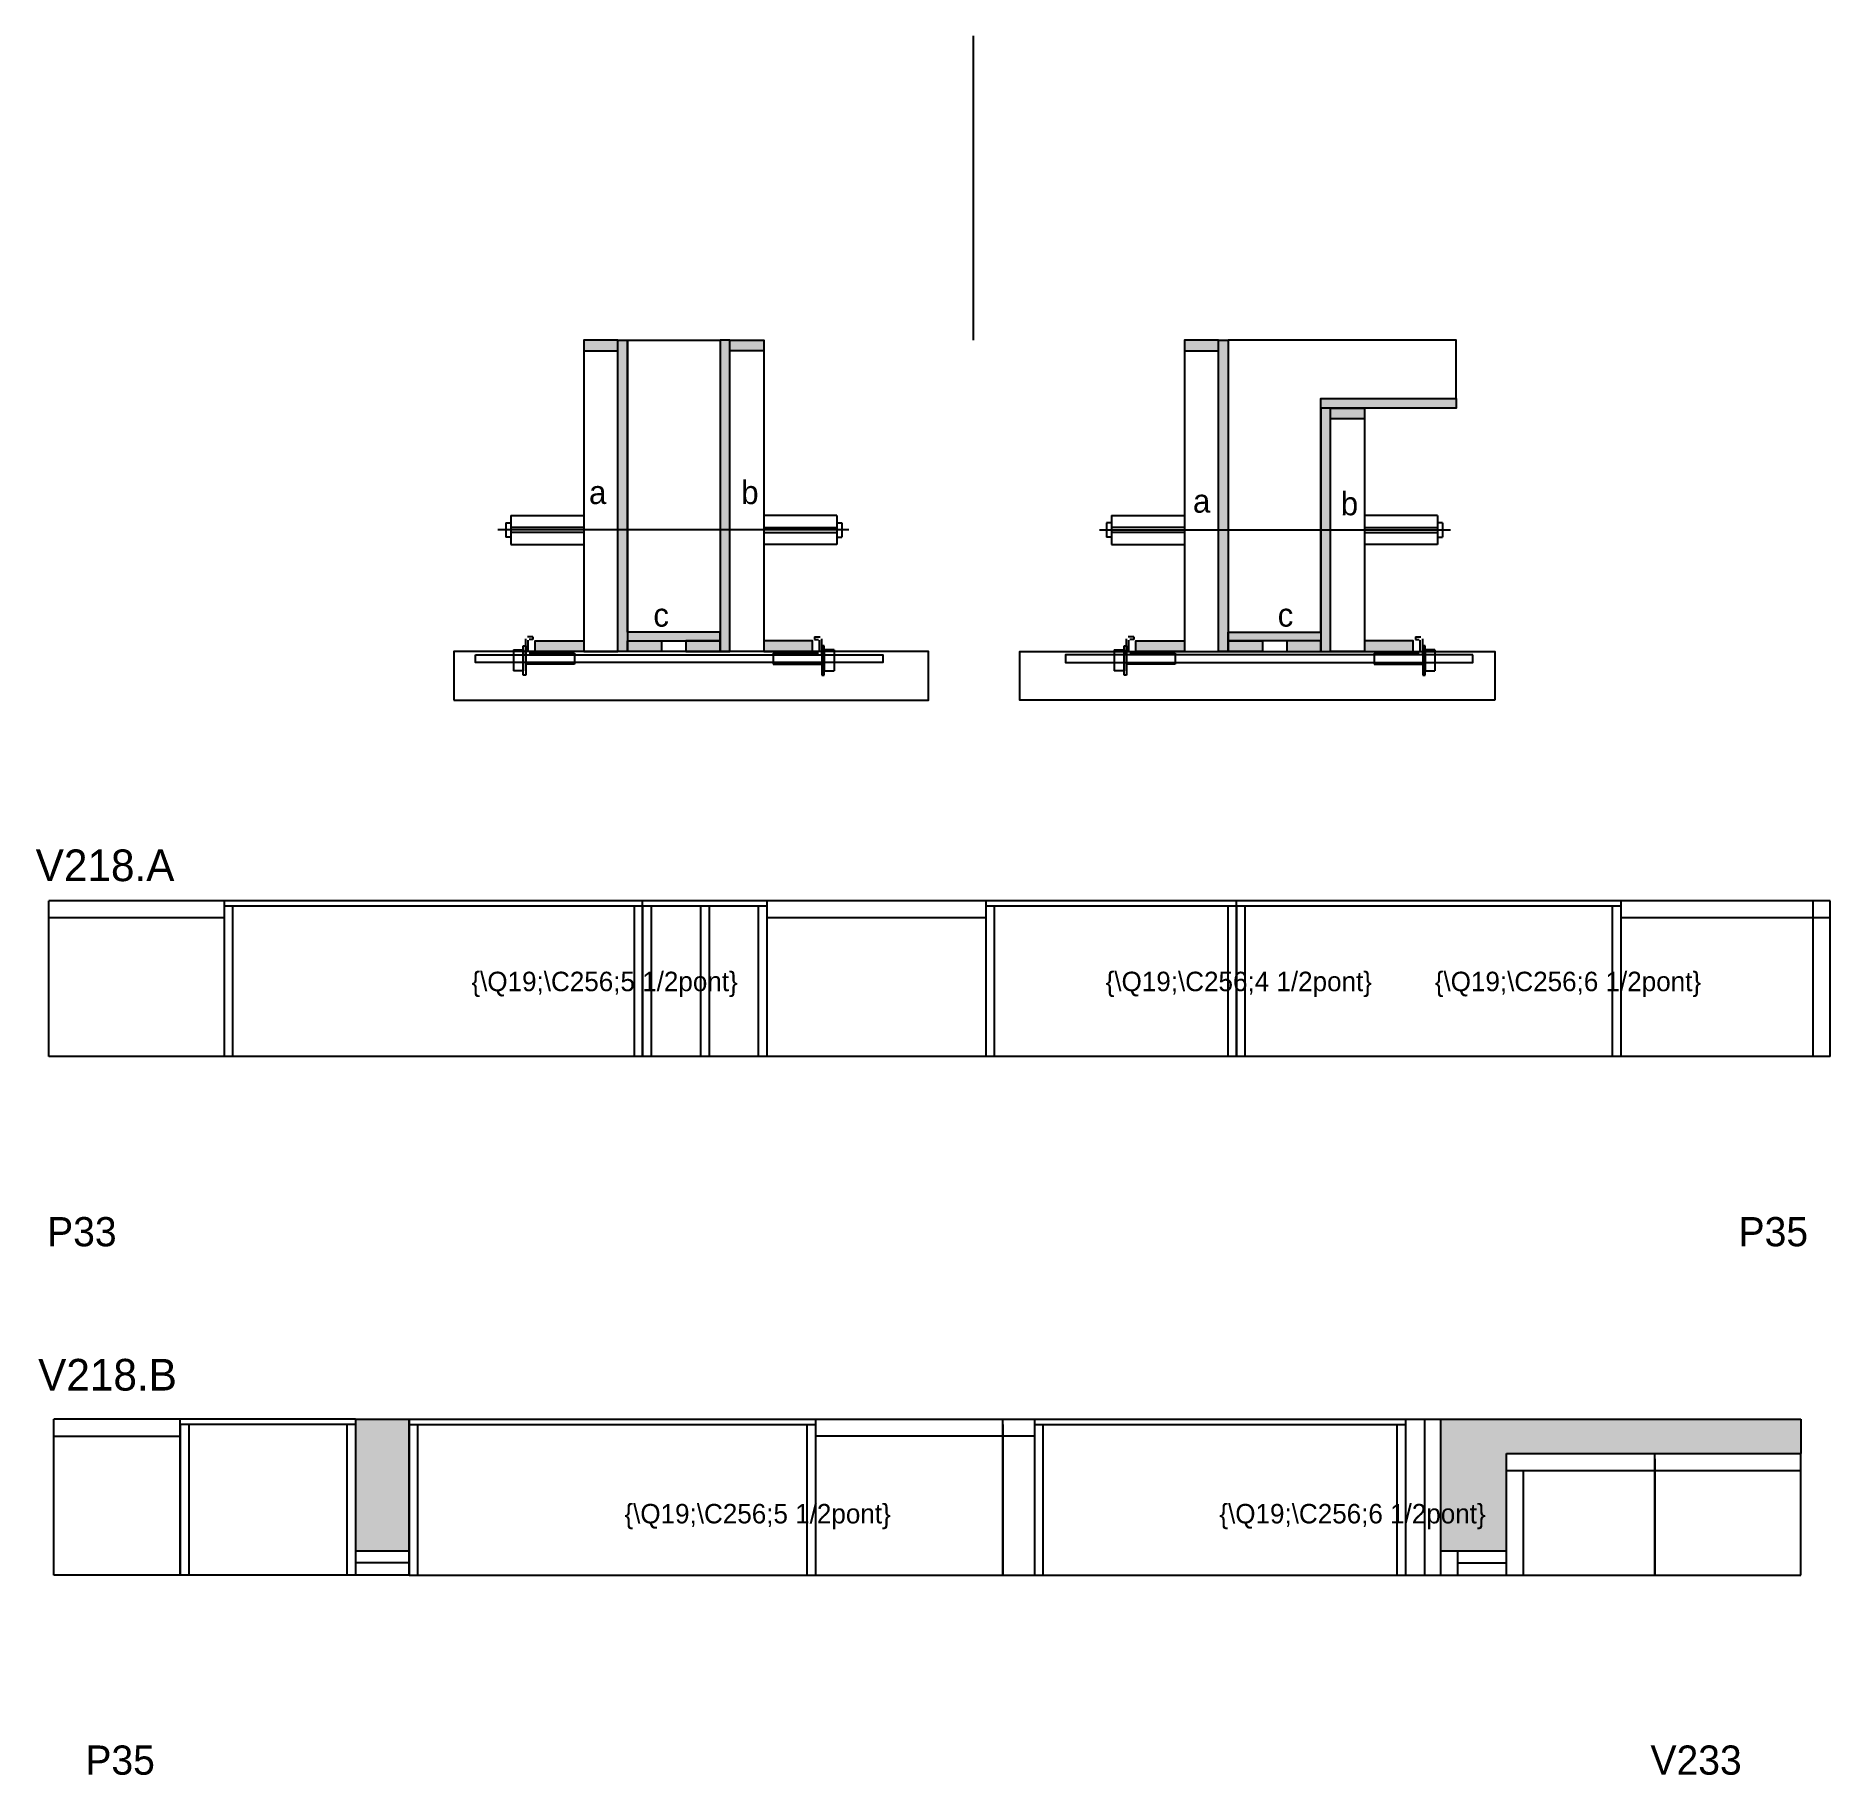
# Model space of a CAD drawing. Header units: metres. Extents: x 3028 to 3765, y 6260 to 6975.
import ezdxf

# ---------------------------------------------------------------- set-up
doc = ezdxf.new("R2010")
doc.units = ezdxf.units.M
for name, color, linetype in [('5', 7, 'Continuous'), ('barrote', 7, 'Continuous'), ('CONCRETO', 7, 'Continuous'), ('COTA', 7, 'Continuous'), ('detalhes', 7, 'Continuous'), ('Hachura', 7, 'Continuous'), ('Madeira', 7, 'Continuous'), ('Painéis', 7, 'Continuous'), ('presilha', 7, 'Continuous'), ('SARR_2.2x7', 7, 'Continuous'), ('SARR_3.5x7', 7, 'Continuous'), ('SARR_EDITAR', 7, 'Continuous'), ('SCO-___-LAJ', 7, 'Continuous'), ('TENSOR', 7, 'Continuous'), ('texto', 7, 'Continuous'), ('Texto Seção', 7, 'Continuous')]:
    doc.layers.add(name, color=color, linetype=linetype)

msp = doc.modelspace()

# ---------------------------------------------------------------- hatches: boundary and pattern name
at = {"layer": 'COTA'}
h = msp.add_hatch(color=7, dxfattribs=at)
h.dxf.hatch_style = 1
h.paths.add_polyline_path([(3181.49, 6352.6), (3181.49, 6406.6), (3181.49, 6406.6), (3159.49, 6406.6), (3159.49, 6406.6), (3159.49, 6352.6), (3159.49, 6352.6), (3181.49, 6352.6)])
h = msp.add_hatch(color=7, dxfattribs=at)
h.dxf.hatch_style = 1
h.paths.add_polyline_path([(3632.49, 6352.6), (3632.49, 6392.6), (3632.49, 6392.6), (3753.49, 6392.6), (3753.49, 6392.6), (3753.49, 6406.6), (3753.49, 6406.6), (3605.49, 6406.6), (3605.49, 6406.6), (3605.49, 6352.6), (3605.49, 6352.6), (3632.49, 6352.6)])
at = {"layer": 'Hachura'}
h = msp.add_hatch(color=7, dxfattribs=at)
h.dxf.hatch_style = 1
h.paths.add_polyline_path([(3267.28, 6845.67), (3267.28, 6850.07), (3267.28, 6850.07), (3253.28, 6850.07), (3253.28, 6850.07), (3253.28, 6845.67), (3253.28, 6845.67), (3267.28, 6845.67)])
h = msp.add_hatch(color=7, dxfattribs=at)
h.dxf.hatch_style = 1
h.paths.add_polyline_path([(3267.28, 6850.07), (3271.28, 6850.07), (3271.28, 6850.07), (3271.28, 6722.07), (3271.28, 6722.07), (3267.28, 6722.07), (3267.28, 6722.07), (3267.28, 6850.07)])
h = msp.add_hatch(color=7, dxfattribs=at)
h.dxf.hatch_style = 1
h.paths.add_polyline_path([(3313.28, 6850.07), (3309.28, 6850.07), (3309.28, 6850.07), (3309.28, 6722.07), (3309.28, 6722.07), (3313.28, 6722.07), (3313.28, 6722.07), (3313.28, 6850.07)])
h = msp.add_hatch(color=7, dxfattribs=at)
h.dxf.hatch_style = 1
h.paths.add_polyline_path([(3313.28, 6845.67), (3313.28, 6850.07), (3313.28, 6850.07), (3327.28, 6850.07), (3327.28, 6850.07), (3327.28, 6845.67), (3327.28, 6845.67), (3313.28, 6845.67)])
h = msp.add_hatch(color=7, dxfattribs=at)
h.dxf.hatch_style = 1
h.paths.add_polyline_path([(3514.17, 6845.67), (3514.17, 6850.07), (3514.17, 6850.07), (3500.17, 6850.07), (3500.17, 6850.07), (3500.17, 6845.67), (3500.17, 6845.67), (3514.17, 6845.67)])
h = msp.add_hatch(color=7, dxfattribs=at)
h.dxf.hatch_style = 1
h.paths.add_polyline_path([(3514.17, 6850.07), (3518.17, 6850.07), (3518.17, 6850.07), (3518.17, 6722.07), (3518.17, 6722.07), (3514.17, 6722.07), (3514.17, 6722.07), (3514.17, 6850.07)])
h = msp.add_hatch(color=7, dxfattribs=at)
h.dxf.hatch_style = 1
h.paths.add_polyline_path([(3556.17, 6822.07), (3556.17, 6826.07), (3556.17, 6826.07), (3611.77, 6826.07), (3611.77, 6826.07), (3611.77, 6822.07), (3611.77, 6822.07), (3556.17, 6822.07)])
h = msp.add_hatch(color=7, dxfattribs=at)
h.dxf.hatch_style = 1
h.paths.add_polyline_path([(3560.17, 6822.07), (3556.17, 6822.07), (3556.17, 6822.07), (3556.17, 6722.07), (3556.17, 6722.07), (3560.17, 6722.07), (3560.17, 6722.07), (3560.17, 6822.07)])
h = msp.add_hatch(color=7, dxfattribs=at)
h.dxf.hatch_style = 1
h.paths.add_polyline_path([(3560.17, 6817.67), (3560.17, 6822.07), (3560.17, 6822.07), (3574.17, 6822.07), (3574.17, 6822.07), (3574.17, 6817.67), (3574.17, 6817.67), (3560.17, 6817.67)])
h = msp.add_hatch(color=7, dxfattribs=at)
h.dxf.hatch_style = 1
h.paths.add_polyline_path([(3233.28, 6722.07), (3233.28, 6726.47), (3233.28, 6726.47), (3253.28, 6726.47), (3253.28, 6726.47), (3253.28, 6722.07), (3253.28, 6722.07), (3233.28, 6722.07)])
h = msp.add_hatch(color=7, dxfattribs=at)
h.dxf.hatch_style = 1
h.paths.add_polyline_path([(3309.28, 6726.47), (3309.28, 6730.07), (3309.28, 6730.07), (3271.28, 6730.07), (3271.28, 6730.07), (3271.28, 6726.47), (3271.28, 6726.47), (3309.28, 6726.47)])
h = msp.add_hatch(color=7, dxfattribs=at)
h.dxf.hatch_style = 1
h.paths.add_polyline_path([(3271.28, 6722.07), (3271.28, 6726.47), (3271.28, 6726.47), (3285.28, 6726.47), (3285.28, 6726.47), (3285.28, 6722.07), (3285.28, 6722.07), (3271.28, 6722.07)])
h = msp.add_hatch(color=7, dxfattribs=at)
h.dxf.hatch_style = 1
h.paths.add_polyline_path([(3309.28, 6722.07), (3309.28, 6726.47), (3309.28, 6726.47), (3295.28, 6726.47), (3295.28, 6726.47), (3295.28, 6722.07), (3295.28, 6722.07), (3309.28, 6722.07)])
h = msp.add_hatch(color=7, dxfattribs=at)
h.dxf.hatch_style = 1
h.paths.add_polyline_path([(3347.28, 6722.07), (3347.28, 6726.47), (3347.28, 6726.47), (3327.28, 6726.47), (3327.28, 6726.47), (3327.28, 6722.07), (3327.28, 6722.07), (3347.28, 6722.07)])
h = msp.add_hatch(color=7, dxfattribs=at)
h.dxf.hatch_style = 1
h.paths.add_polyline_path([(3480.17, 6722.07), (3480.17, 6726.47), (3480.17, 6726.47), (3500.17, 6726.47), (3500.17, 6726.47), (3500.17, 6722.07), (3500.17, 6722.07), (3480.17, 6722.07)])
h = msp.add_hatch(color=7, dxfattribs=at)
h.dxf.hatch_style = 1
h.paths.add_polyline_path([(3518.17, 6726.47), (3518.17, 6730.07), (3518.17, 6730.07), (3556.17, 6730.07), (3556.17, 6730.07), (3556.17, 6726.47), (3556.17, 6726.47), (3518.17, 6726.47)])
h = msp.add_hatch(color=7, dxfattribs=at)
h.dxf.hatch_style = 1
h.paths.add_polyline_path([(3518.17, 6722.07), (3518.17, 6726.47), (3518.17, 6726.47), (3532.17, 6726.47), (3532.17, 6726.47), (3532.17, 6722.07), (3532.17, 6722.07), (3518.17, 6722.07)])
h = msp.add_hatch(color=7, dxfattribs=at)
h.dxf.hatch_style = 1
h.paths.add_polyline_path([(3556.17, 6722.07), (3556.17, 6726.47), (3556.17, 6726.47), (3542.17, 6726.47), (3542.17, 6726.47), (3542.17, 6722.07), (3542.17, 6722.07), (3556.17, 6722.07)])
h = msp.add_hatch(color=7, dxfattribs=at)
h.dxf.hatch_style = 1
h.paths.add_polyline_path([(3594.17, 6722.07), (3594.17, 6726.47), (3594.17, 6726.47), (3574.17, 6726.47), (3574.17, 6726.47), (3574.17, 6722.07), (3574.17, 6722.07), (3594.17, 6722.07)])

# ---------------------------------------------------------------- linework, layer by layer
at = {"color": 7, "lineweight": 25}
for p, q in [((3223.28, 6778.04), (3223.28, 6766.04)), ((3223.28, 6778.04), (3253.28, 6778.04)), ((3357.28, 6778.04), (3327.28, 6778.04)), ((3357.28, 6778.04), (3357.28, 6766.04)), ((3470.17, 6778.04), (3470.17, 6766.04)), ((3470.17, 6778.04), (3500.17, 6778.04)), ((3604.17, 6778.04), (3574.17, 6778.04)), ((3604.17, 6778.04), (3604.17, 6766.04)), ((3221.28, 6775.04), (3221.28, 6769.04)), ((3221.28, 6775.04), (3223.28, 6775.04)), ((3223.28, 6769.04), (3221.28, 6769.04)), ((3253.28, 6773.04), (3223.28, 6773.04)), ((3253.28, 6771.04), (3223.28, 6771.04)), ((3327.28, 6773.04), (3357.28, 6773.04)), ((3327.28, 6771.04), (3357.28, 6771.04)), ((3357.28, 6775.04), (3359.28, 6775.04)), ((3357.28, 6769.04), (3359.28, 6769.04)), ((3359.28, 6775.04), (3359.28, 6769.04)), ((3468.17, 6775.04), (3468.17, 6769.04)), ((3470.17, 6775.04), (3468.17, 6775.04)), ((3470.17, 6769.04), (3468.17, 6769.04)), ((3500.17, 6773.04), (3470.17, 6773.04)), ((3500.17, 6771.04), (3470.17, 6771.04)), ((3574.17, 6773.04), (3604.17, 6773.04)), ((3574.17, 6771.04), (3604.17, 6771.04)), ((3606.17, 6775.04), (3604.17, 6775.04)), ((3604.17, 6769.04), (3606.17, 6769.04)), ((3606.17, 6775.04), (3606.17, 6769.04)), ((3223.28, 6766.04), (3253.28, 6766.04)), ((3357.28, 6766.04), (3327.28, 6766.04)), ((3470.17, 6766.04), (3500.17, 6766.04)), ((3604.17, 6766.04), (3574.17, 6766.04))]:
    msp.add_line(p, q, dxfattribs=at)
at = {"layer": 'barrote', "color": 7, "lineweight": 25}
for points in [[(3199.83, 6702.07), (3395.01, 6702.07), (3395.01, 6722.07), (3199.83, 6722.07)], [(3627.63, 6702.07), (3432.45, 6702.07), (3432.45, 6722.07), (3627.63, 6722.07)]]:
    msp.add_lwpolyline(points, close=True, dxfattribs=at)
at = {"layer": 'CONCRETO', "color": 7, "lineweight": 25}
for points in [[(3271.28, 6850.07), (3271.28, 6850.07), (3309.28, 6850.07), (3309.28, 6822.07), (3309.28, 6822.07), (3309.28, 6730.07), (3271.28, 6730.07), (3271.28, 6850.07)], [(3611.77, 6826.07), (3611.77, 6850.07), (3518.17, 6850.07), (3518.17, 6822.07), (3518.17, 6822.07), (3518.17, 6730.07), (3556.17, 6730.07), (3556.17, 6826.07)]]:
    msp.add_lwpolyline(points, close=True, dxfattribs=at)
at = {"layer": 'COTA', "color": 7, "lineweight": 25}
for p, q in [((3159.49, 6406.6), (3181.49, 6406.6)), ((3181.49, 6406.6), (3181.49, 6352.6)), ((3605.49, 6352.6), (3605.49, 6406.6)), ((3605.49, 6406.6), (3753.49, 6406.6)), ((3753.49, 6406.6), (3753.49, 6392.6))]:
    msp.add_line(p, q, dxfattribs=at)
at = {"layer": 'Defpoints', "color": 7, "lineweight": 25}
msp.add_line((3413.51, 6850.07), (3413.51, 6975.07), dxfattribs=at)
at = {"layer": 'Madeira', "color": 7, "lineweight": 25}
for points in [[(3267.28, 6845.67), (3267.28, 6850.07), (3253.28, 6850.07), (3253.28, 6845.67)], [(3267.28, 6850.07), (3253.28, 6850.07), (3253.28, 6722.07), (3267.28, 6722.07)], [(3313.28, 6845.67), (3313.28, 6850.07), (3327.28, 6850.07), (3327.28, 6845.67)], [(3313.28, 6850.07), (3327.28, 6850.07), (3327.28, 6722.07), (3313.28, 6722.07)], [(3514.17, 6845.67), (3514.17, 6850.07), (3500.17, 6850.07), (3500.17, 6845.67)], [(3514.17, 6850.07), (3500.17, 6850.07), (3500.17, 6722.07), (3514.17, 6722.07)], [(3560.17, 6817.67), (3560.17, 6822.07), (3574.17, 6822.07), (3574.17, 6817.67)], [(3560.17, 6822.07), (3574.17, 6822.07), (3574.17, 6722.07), (3560.17, 6722.07)], [(3233.28, 6722.07), (3233.28, 6726.47), (3253.28, 6726.47), (3253.28, 6722.07)], [(3271.28, 6722.07), (3271.28, 6726.47), (3285.28, 6726.47), (3285.28, 6722.07)], [(3309.28, 6722.07), (3309.28, 6726.47), (3295.28, 6726.47), (3295.28, 6722.07)], [(3347.28, 6722.07), (3347.28, 6726.47), (3327.28, 6726.47), (3327.28, 6722.07)], [(3480.17, 6722.07), (3480.17, 6726.47), (3500.17, 6726.47), (3500.17, 6722.07)], [(3518.17, 6722.07), (3518.17, 6726.47), (3532.17, 6726.47), (3532.17, 6722.07)], [(3556.17, 6722.07), (3556.17, 6726.47), (3542.17, 6726.47), (3542.17, 6722.07)], [(3594.17, 6722.07), (3594.17, 6726.47), (3574.17, 6726.47), (3574.17, 6722.07)]]:
    msp.add_lwpolyline(points, close=True, dxfattribs=at)
at = {"layer": 'Painéis', "color": 7, "lineweight": 25}
for p, q in [((3765.47, 6619.7), (3033.47, 6619.7)), ((3033.47, 6555.7), (3033.47, 6619.7)), ((3277.47, 6555.7), (3277.47, 6619.7)), ((3521.47, 6555.7), (3521.47, 6619.7)), ((3765.47, 6555.7), (3765.47, 6619.7)), ((3765.47, 6555.7), (3033.47, 6555.7)), ((3159.49, 6406.6), (3035.49, 6406.6)), ((3035.49, 6342.6), (3035.49, 6406.6)), ((3087.49, 6342.6), (3087.49, 6406.6)), ((3159.49, 6406.6), (3159.49, 6352.6)), ((3181.49, 6406.6), (3605.49, 6406.6)), ((3181.49, 6342.6), (3181.49, 6406.6)), ((3425.49, 6342.6), (3425.49, 6406.6)), ((3605.49, 6342.6), (3605.49, 6406.6)), ((3632.49, 6392.6), (3753.49, 6392.6)), ((3632.49, 6352.6), (3632.49, 6392.6)), ((3693.49, 6342.6), (3693.49, 6392.6)), ((3753.49, 6342.6), (3753.49, 6392.6)), ((3159.49, 6352.6), (3181.49, 6352.6)), ((3181.49, 6342.6), (3181.49, 6352.6)), ((3605.49, 6342.6), (3605.49, 6352.6)), ((3605.49, 6352.6), (3632.49, 6352.6)), ((3181.49, 6342.6), (3035.49, 6342.6)), ((3181.49, 6342.6), (3605.49, 6342.6)), ((3605.49, 6342.6), (3753.49, 6342.6))]:
    msp.add_line(p, q, dxfattribs=at)
for points in [[(3267.28, 6850.07), (3271.28, 6850.07), (3271.28, 6722.07), (3267.28, 6722.07)], [(3313.28, 6850.07), (3309.28, 6850.07), (3309.28, 6722.07), (3313.28, 6722.07)], [(3514.17, 6850.07), (3518.17, 6850.07), (3518.17, 6722.07), (3514.17, 6722.07)], [(3556.17, 6822.07), (3556.17, 6826.07), (3611.77, 6826.07), (3611.77, 6822.07)], [(3560.17, 6822.07), (3556.17, 6822.07), (3556.17, 6722.07), (3560.17, 6722.07)], [(3309.28, 6726.47), (3309.28, 6730.07), (3271.28, 6730.07), (3271.28, 6726.47)], [(3518.17, 6726.47), (3518.17, 6730.07), (3556.17, 6730.07), (3556.17, 6726.47)]]:
    msp.add_lwpolyline(points, close=True, dxfattribs=at)
at = {"layer": 'presilha', "color": 7, "lineweight": 25}
for p, q in [((3229.42, 6721.2), (3229.42, 6727.34)), ((3232.42, 6728.1), (3230.18, 6728.1)), ((3230.42, 6721.82), (3230.42, 6726.72)), ((3232.42, 6727.1), (3230.8, 6727.1)), ((3232.42, 6728.1), (3232.42, 6727.1)), ((3348.15, 6728.1), (3348.15, 6727.1)), ((3348.15, 6728.1), (3350.39, 6728.1)), ((3348.15, 6727.1), (3349.77, 6727.1)), ((3350.15, 6721.82), (3350.15, 6726.72)), ((3351.15, 6721.2), (3351.15, 6727.34)), ((3476.31, 6721.2), (3476.31, 6727.34)), ((3479.31, 6728.1), (3477.07, 6728.1)), ((3477.31, 6721.82), (3477.31, 6726.72)), ((3479.31, 6727.1), (3477.69, 6727.1)), ((3479.31, 6728.1), (3479.31, 6727.1)), ((3595.04, 6728.1), (3595.04, 6727.1)), ((3595.04, 6728.1), (3597.28, 6728.1)), ((3595.04, 6727.1), (3596.66, 6727.1)), ((3597.04, 6721.82), (3597.04, 6726.72)), ((3598.04, 6721.2), (3598.04, 6727.34)), ((3224.42, 6722.77), (3228.42, 6722.77)), ((3224.42, 6722.77), (3224.42, 6714.1)), ((3228.42, 6724.44), (3229.42, 6724.44)), ((3228.42, 6712.44), (3228.42, 6724.44)), ((3228.42, 6722.77), (3228.42, 6714.1)), ((3229.42, 6724.44), (3229.42, 6712.44)), ((3249.42, 6721.44), (3230.8, 6721.44)), ((3249.42, 6721.44), (3249.42, 6716.84)), ((3331.15, 6721.44), (3331.15, 6716.84)), ((3331.15, 6721.44), (3349.77, 6721.44)), ((3352.15, 6724.44), (3351.15, 6724.44)), ((3351.15, 6724.44), (3351.15, 6712.44)), ((3352.15, 6712.44), (3352.15, 6724.44)), ((3356.15, 6722.77), (3352.15, 6722.77)), ((3352.15, 6722.77), (3352.15, 6714.1)), ((3356.15, 6722.77), (3356.15, 6714.1)), ((3471.31, 6722.77), (3475.31, 6722.77)), ((3471.31, 6722.77), (3471.31, 6714.1)), ((3475.31, 6724.44), (3476.31, 6724.44)), ((3475.31, 6712.44), (3475.31, 6724.44)), ((3475.31, 6722.77), (3475.31, 6714.1)), ((3476.31, 6724.44), (3476.31, 6712.44)), ((3496.31, 6721.44), (3477.69, 6721.44)), ((3496.31, 6721.44), (3496.31, 6716.84)), ((3578.04, 6721.44), (3578.04, 6716.84)), ((3578.04, 6721.44), (3596.66, 6721.44)), ((3599.04, 6724.44), (3598.04, 6724.44)), ((3598.04, 6724.44), (3598.04, 6712.44)), ((3599.04, 6712.44), (3599.04, 6724.44)), ((3603.04, 6722.77), (3599.04, 6722.77)), ((3599.04, 6722.77), (3599.04, 6714.1)), ((3603.04, 6722.77), (3603.04, 6714.1)), ((3228.42, 6714.1), (3224.42, 6714.1)), ((3229.42, 6712.44), (3228.42, 6712.44)), ((3249.42, 6716.84), (3229.42, 6716.84)), ((3331.15, 6716.84), (3351.15, 6716.84)), ((3351.15, 6712.44), (3352.15, 6712.44)), ((3352.15, 6714.1), (3356.15, 6714.1)), ((3475.31, 6714.1), (3471.31, 6714.1)), ((3476.31, 6712.44), (3475.31, 6712.44)), ((3496.31, 6716.84), (3476.31, 6716.84)), ((3578.04, 6716.84), (3598.04, 6716.84)), ((3598.04, 6712.44), (3599.04, 6712.44)), ((3599.04, 6714.1), (3603.04, 6714.1))]:
    msp.add_line(p, q, dxfattribs=at)
at = {"layer": 'SARR_2.2x7', "color": 7, "lineweight": 25}
for p, q in [((3277.47, 6617.5), (3105.47, 6617.5)), ((3328.47, 6617.5), (3277.47, 6617.5)), ((3521.47, 6617.5), (3418.47, 6617.5)), ((3679.47, 6617.5), (3521.47, 6617.5)), ((3758.47, 6555.7), (3758.47, 6619.7)), ((3105.47, 6612.7), (3033.47, 6612.7)), ((3418.47, 6612.7), (3328.47, 6612.7)), ((3765.47, 6612.7), (3679.47, 6612.7)), ((3159.49, 6404.4), (3087.49, 6404.4)), ((3181.49, 6404.4), (3348.49, 6404.4)), ((3438.49, 6404.4), (3590.93, 6404.4)), ((3598.93, 6342.6), (3598.93, 6406.6)), ((3035.49, 6399.6), (3087.49, 6399.6)), ((3438.49, 6399.6), (3348.49, 6399.6)), ((3632.49, 6385.6), (3692.99, 6385.6)), ((3632.49, 6342.6), (3632.49, 6385.6)), ((3639.49, 6342.6), (3639.49, 6385.6)), ((3692.99, 6385.6), (3752.99, 6385.6)), ((3612.49, 6342.6), (3612.49, 6352.6)), ((3612.49, 6347.6), (3632.49, 6347.6))]:
    msp.add_line(p, q, dxfattribs=at)
at = {"layer": 'SARR_3.5x7', "color": 7, "lineweight": 25}
for p, q in [((3105.47, 6619.7), (3105.47, 6555.7)), ((3108.97, 6617.5), (3108.97, 6555.7)), ((3273.97, 6617.5), (3273.97, 6555.7)), ((3277.47, 6617.5), (3277.47, 6555.7)), ((3280.97, 6617.5), (3280.97, 6555.7)), ((3301.3, 6617.5), (3301.3, 6555.7)), ((3304.8, 6617.5), (3304.8, 6555.7)), ((3324.97, 6617.5), (3324.97, 6555.7)), ((3328.47, 6619.7), (3328.47, 6555.7)), ((3418.47, 6619.7), (3418.47, 6555.7)), ((3421.97, 6617.5), (3421.97, 6555.7)), ((3517.97, 6617.5), (3517.97, 6555.7)), ((3521.47, 6617.5), (3521.47, 6555.7)), ((3524.97, 6617.5), (3524.97, 6555.7)), ((3675.97, 6617.5), (3675.97, 6555.7)), ((3679.47, 6619.7), (3679.47, 6555.7)), ((3521.47, 6555.7), (3517.97, 6555.7)), ((3524.97, 6555.7), (3521.47, 6555.7)), ((3087.49, 6404.4), (3087.49, 6342.6)), ((3090.99, 6404.4), (3090.99, 6342.6)), ((3155.99, 6404.4), (3155.99, 6342.6)), ((3159.49, 6406.6), (3159.49, 6342.6)), ((3181.49, 6406.6), (3181.49, 6342.6)), ((3184.99, 6404.4), (3184.99, 6342.6)), ((3344.99, 6404.4), (3344.99, 6342.6)), ((3348.49, 6406.6), (3348.49, 6342.6)), ((3425.49, 6404.4), (3425.49, 6342.6)), ((3438.49, 6406.6), (3438.49, 6342.6)), ((3441.99, 6404.4), (3441.99, 6342.6)), ((3587.43, 6404.4), (3587.43, 6342.6)), ((3590.93, 6406.6), (3590.93, 6342.6)), ((3693.49, 6390.4), (3693.49, 6342.6)), ((3159.49, 6342.6), (3155.99, 6342.6)), ((3421.99, 6342.6), (3425.49, 6342.6)), ((3425.49, 6342.6), (3428.99, 6342.6)), ((3689.99, 6342.6), (3693.49, 6342.6)), ((3693.49, 6342.6), (3696.99, 6342.6))]:
    msp.add_line(p, q, dxfattribs=at)
at = {"layer": 'SARR_EDITAR', "color": 7, "lineweight": 25}
msp.add_line((3181.49, 6347.6), (3159.49, 6347.6), dxfattribs=at)
at = {"layer": 'SCO-___-LAJ', "color": 7, "lineweight": 25}
for points in [[(3208.83, 6720.74), (3376.14, 6720.74), (3376.14, 6717.54), (3208.83, 6717.54)], [(3618.63, 6720.74), (3451.32, 6720.74), (3451.32, 6717.54), (3618.63, 6717.54)]]:
    msp.add_lwpolyline(points, close=True, dxfattribs=at)
at = {"layer": 'TENSOR', "color": 7, "lineweight": 25}
for p, q in [((3362.28, 6772.04), (3217.98, 6772.04)), ((3465.17, 6772.04), (3609.48, 6772.04))]:
    msp.add_line(p, q, dxfattribs=at)

# ---------------------------------------------------------------- texts
at = {"layer": '5', "color": 7, "lineweight": 25}
for s, p in [('P33', (3032.76, 6477.69)), ('P35', (3727.86, 6477.69)), ('P35', (3048.48, 6260.56)), ('V233', (3691.66, 6260.56))]:
    msp.add_text(s, height=12, dxfattribs=at).set_placement(p)
at = {"layer": 'detalhes', "color": 7, "lineweight": 25}
for s, p in [('b', (3318, 6782.69)), ('a', (3255.45, 6782.7)), ('a', (3503.63, 6779.15)), ('b', (3564.38, 6778.09)), ('c', (3281.88, 6732.31)), ('c', (3538.47, 6732.31))]:
    msp.add_text(s, height=9.6, dxfattribs=at).set_placement(p)
at = {"layer": 'texto', "color": 7, "lineweight": 25}
for s, p in [('{\\Q19;\\C256;5 1/2pont}', (3207.12, 6582.52)), ('{\\Q19;\\C256;4 1/2pont}', (3467.75, 6582.52)), ('{\\Q19;\\C256;6 1/2pont}', (3603.01, 6582.52)), ('{\\Q19;\\C256;5 1/2pont}', (3270, 6363.82)), ('{\\Q19;\\C256;6 1/2pont}', (3514.48, 6363.82))]:
    msp.add_text(s, height=8, dxfattribs=at).set_placement(p)
at = {"layer": 'Texto Seção', "color": 7, "lineweight": 25}
for s, p in [('V218.A', (3028.06, 6627.74)), ('V218.B', (3029.07, 6418.41))]:
    msp.add_text(s, height=13, dxfattribs=at).set_placement(p)

doc.saveas('drawing.dxf')
